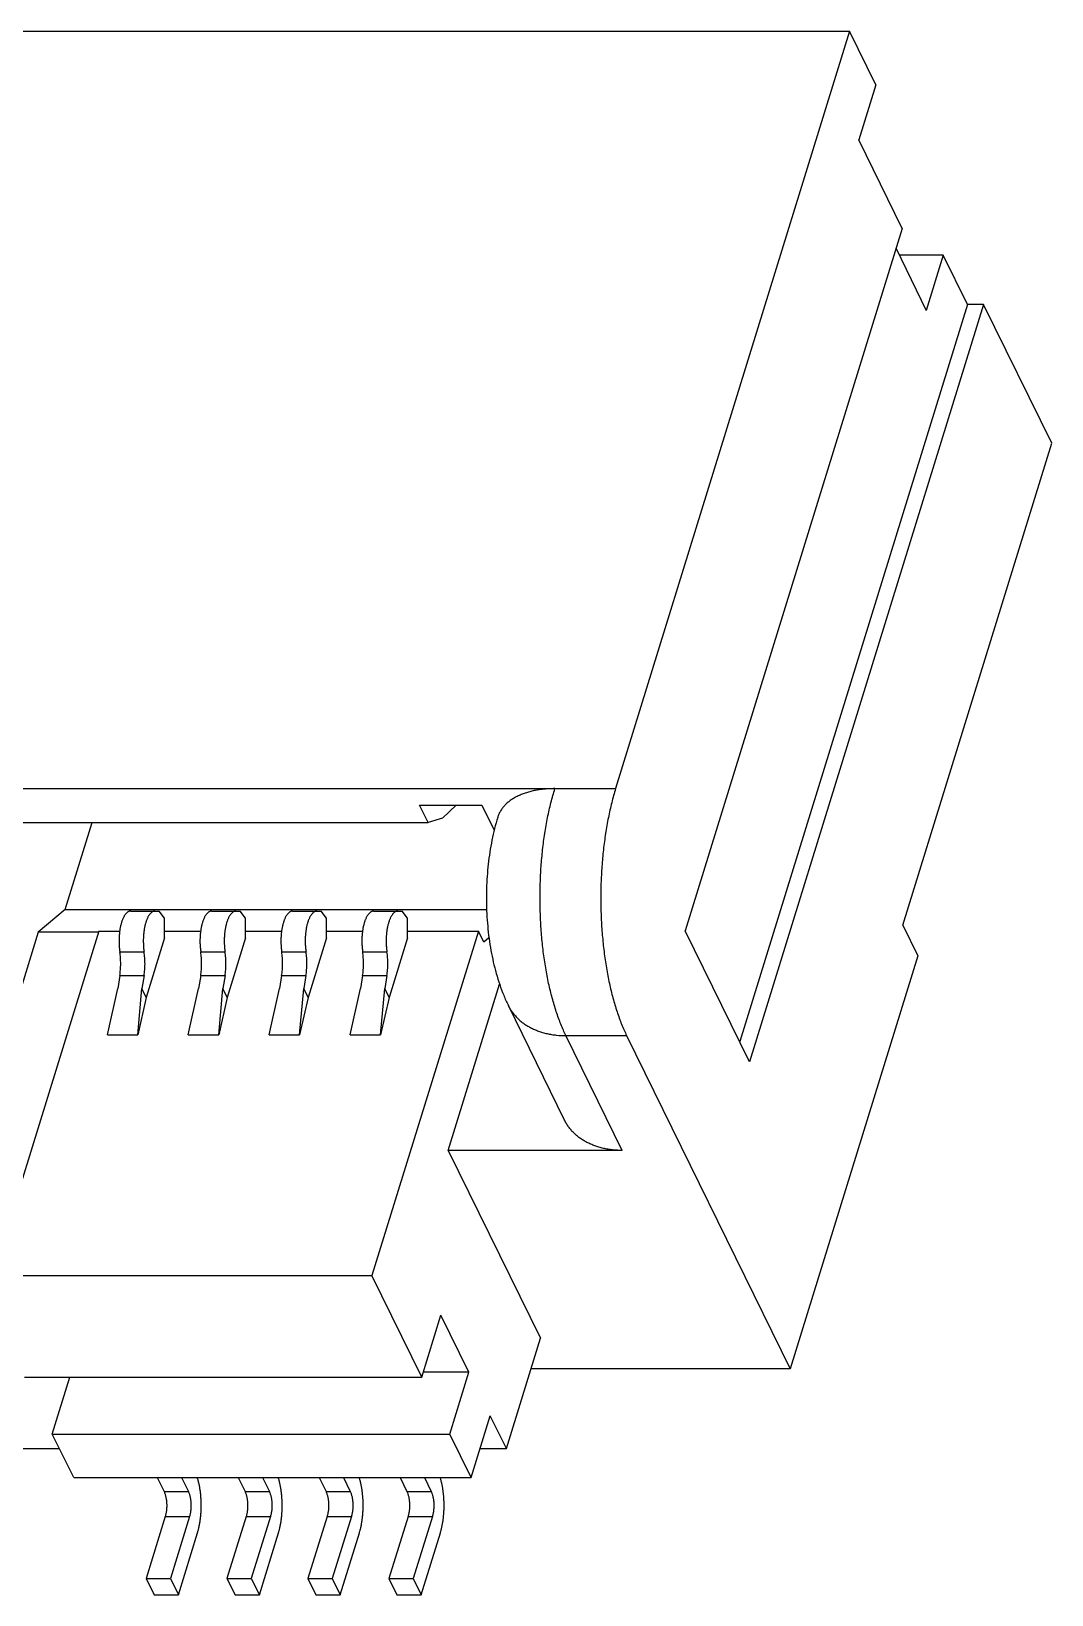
# Model space of a CAD drawing. Extents: x 0 to 420, y 0 to 297.
# Drawn here: x 310.69 to 328.11, y 205.77 to 232.45 of the extents above; entities that cross this region are included whole.
import ezdxf

# ---------------------------------------------------------------- set-up
doc = ezdxf.new("R2010")
doc.units = 0
doc.header["$LTSCALE"] = 23.1
doc.layers.get('0').update_dxf_attribs({"linetype": 'CONTINUOUS'})

msp = doc.modelspace()

# ---------------------------------------------------------------- linework, layer by layer
at = {"color": 7, "linetype": 'CONTINUOUS'}
for p, q in [((264.142, 232.453), (324.655, 232.453)), ((324.655, 232.453), (320.661, 219.528)), ((325.104, 231.539), (324.655, 232.453)), ((325.104, 231.539), (324.813, 230.599)), ((325.555, 229.089), (324.813, 230.599)), ((325.555, 229.089), (321.851, 217.104)), ((325.448, 228.743), (325.965, 227.69)), ((326.255, 228.63), (325.503, 228.63)), ((326.255, 228.63), (325.965, 227.69)), ((326.667, 227.791), (326.255, 228.63)), ((326.667, 227.791), (322.78, 215.211)), ((326.943, 227.791), (322.949, 214.866)), ((326.943, 227.791), (326.667, 227.791)), ((328.105, 225.422), (326.943, 227.791)), ((325.564, 217.197), (328.105, 225.422)), ((260.148, 219.528), (320.661, 219.528)), ((317.317, 219.248), (318.381, 219.248)), ((317.463, 218.95), (317.317, 219.248)), ((317.943, 219.248), (317.71, 219.023)), ((318.381, 219.248), (318.59, 218.822)), ((309.768, 218.95), (317.463, 218.95)), ((311.269, 217.468), (311.727, 218.95)), ((317.71, 219.023), (317.463, 218.95)), ((311.269, 217.468), (310.806, 217.077)), ((311.269, 217.468), (318.46, 217.468)), ((312.385, 217.438), (312.871, 217.438)), ((312.965, 217.318), (312.871, 217.438)), ((312.965, 216.982), (312.965, 217.318)), ((313.766, 217.438), (314.253, 217.438)), ((314.346, 217.318), (314.253, 217.438)), ((314.346, 216.982), (314.346, 217.318)), ((315.148, 217.438), (315.635, 217.438)), ((315.728, 217.318), (315.635, 217.438)), ((315.728, 216.982), (315.728, 217.318)), ((316.529, 217.438), (317.016, 217.438)), ((317.11, 217.318), (317.016, 217.438)), ((317.11, 216.982), (317.11, 217.318)), ((325.564, 217.197), (325.82, 216.675)), ((311.839, 217.094), (310.024, 211.219)), ((310.806, 217.077), (310.151, 214.959)), ((311.834, 217.077), (310.806, 217.077)), ((311.839, 217.094), (312.197, 217.094)), ((312.965, 216.982), (312.651, 215.966)), ((312.965, 217.094), (313.579, 217.094)), ((314.346, 216.982), (314.033, 215.966)), ((314.346, 217.094), (314.96, 217.094)), ((315.728, 216.982), (315.414, 215.966)), ((315.728, 217.094), (316.342, 217.094)), ((318.319, 217.094), (316.503, 211.219)), ((317.11, 216.982), (316.796, 215.966)), ((317.11, 217.094), (318.319, 217.094)), ((318.41, 216.908), (318.319, 217.094)), ((318.5, 216.984), (318.41, 216.908)), ((322.949, 214.866), (321.851, 217.104)), ((312.2, 216.741), (312.615, 216.741)), ((313.582, 216.741), (313.996, 216.741)), ((314.963, 216.741), (315.378, 216.741)), ((316.345, 216.741), (316.759, 216.741)), ((325.82, 216.675), (323.641, 209.625)), ((311.987, 215.328), (312.164, 216.115)), ((312.199, 216.339), (312.164, 216.115)), ((312.199, 216.339), (312.614, 216.339)), ((312.506, 215.328), (312.578, 216.115)), ((312.614, 216.339), (312.578, 216.115)), ((312.651, 215.966), (312.578, 216.115)), ((313.369, 215.328), (313.545, 216.115)), ((313.581, 216.339), (313.545, 216.115)), ((313.581, 216.339), (313.995, 216.339)), ((313.888, 215.328), (313.96, 216.115)), ((313.995, 216.339), (313.96, 216.115)), ((314.033, 215.966), (313.96, 216.115)), ((314.75, 215.328), (314.927, 216.115)), ((314.962, 216.339), (314.927, 216.115)), ((314.962, 216.339), (315.377, 216.339)), ((315.269, 215.328), (315.341, 216.115)), ((315.377, 216.339), (315.341, 216.115)), ((315.414, 215.966), (315.341, 216.115)), ((316.132, 215.328), (316.309, 216.115)), ((316.344, 216.339), (316.309, 216.115)), ((316.344, 216.339), (316.759, 216.339)), ((316.651, 215.328), (316.723, 216.115)), ((316.759, 216.339), (316.723, 216.115)), ((316.796, 215.966), (316.723, 216.115)), ((317.805, 213.355), (318.681, 216.191)), ((312.651, 215.966), (312.506, 215.328)), ((314.033, 215.966), (313.888, 215.328)), ((315.414, 215.966), (315.269, 215.328)), ((316.796, 215.966), (316.651, 215.328)), ((319.791, 213.869), (318.831, 215.827)), ((311.987, 215.328), (312.506, 215.328)), ((313.369, 215.328), (313.888, 215.328)), ((314.75, 215.328), (315.269, 215.328)), ((316.132, 215.328), (316.651, 215.328)), ((319.814, 215.313), (320.85, 215.313)), ((320.775, 213.355), (319.814, 215.313)), ((320.85, 215.313), (323.641, 209.625)), ((320.775, 213.355), (317.805, 213.355)), ((317.805, 213.355), (319.379, 210.148)), ((310.024, 211.219), (316.503, 211.219)), ((317.354, 209.485), (316.503, 211.219)), ((317.354, 209.485), (317.681, 210.543)), ((318.157, 209.573), (317.681, 210.543)), ((318.798, 208.268), (319.379, 210.148)), ((310.571, 209.485), (317.354, 209.485)), ((311.047, 208.515), (311.346, 209.485)), ((318.157, 209.573), (317.381, 209.573)), ((317.83, 208.515), (318.157, 209.573)), ((323.641, 209.625), (319.217, 209.625)), ((318.196, 207.77), (318.523, 208.827)), ((318.798, 208.268), (318.523, 208.827)), ((311.047, 208.515), (317.83, 208.515)), ((311.413, 207.77), (311.047, 208.515)), ((318.196, 207.77), (317.83, 208.515)), ((307.173, 208.268), (311.168, 208.268)), ((318.35, 208.268), (318.798, 208.268)), ((311.413, 207.77), (318.196, 207.77)), ((312.839, 207.77), (312.956, 207.531)), ((313.253, 207.77), (313.37, 207.531)), ((314.22, 207.77), (314.337, 207.531)), ((314.635, 207.77), (314.752, 207.531)), ((315.602, 207.77), (315.719, 207.531)), ((316.016, 207.77), (316.133, 207.531)), ((316.983, 207.77), (317.1, 207.531)), ((317.398, 207.77), (317.515, 207.531)), ((312.956, 207.531), (313.37, 207.531)), ((314.337, 207.531), (314.752, 207.531)), ((315.719, 207.531), (316.133, 207.531)), ((317.1, 207.531), (317.515, 207.531)), ((312.975, 207.109), (312.648, 206.052)), ((312.975, 207.109), (313.389, 207.109)), ((313.389, 207.109), (313.062, 206.052)), ((314.356, 207.109), (314.029, 206.052)), ((314.356, 207.109), (314.771, 207.109)), ((314.771, 207.109), (314.444, 206.052)), ((315.738, 207.109), (315.411, 206.052)), ((315.738, 207.109), (316.152, 207.109)), ((316.152, 207.109), (315.825, 206.052)), ((317.119, 207.109), (316.793, 206.052)), ((317.119, 207.109), (317.534, 207.109)), ((317.534, 207.109), (317.207, 206.052)), ((313.199, 205.772), (313.526, 206.83)), ((314.581, 205.772), (314.908, 206.83)), ((315.963, 205.772), (316.289, 206.83)), ((317.344, 205.772), (317.671, 206.83)), ((312.648, 206.052), (313.062, 206.052)), ((312.648, 206.052), (312.785, 205.772)), ((313.062, 206.052), (313.199, 205.772)), ((314.029, 206.052), (314.444, 206.052)), ((314.029, 206.052), (314.167, 205.772)), ((314.444, 206.052), (314.581, 205.772)), ((315.411, 206.052), (315.825, 206.052)), ((315.411, 206.052), (315.548, 205.772)), ((315.825, 206.052), (315.963, 205.772)), ((316.793, 206.052), (317.207, 206.052)), ((316.793, 206.052), (316.93, 205.772)), ((317.207, 206.052), (317.344, 205.772)), ((312.785, 205.772), (313.199, 205.772)), ((314.167, 205.772), (314.581, 205.772)), ((315.548, 205.772), (315.963, 205.772)), ((316.93, 205.772), (317.344, 205.772))]:
    msp.add_line(p, q, dxfattribs=at)
for points, knots in [([(319.625, 219.528), (319.595, 219.528), (319.534, 219.527), (319.445, 219.52), (319.358, 219.51), (319.275, 219.495), (319.196, 219.477), (319.12, 219.454), (319.049, 219.428), (318.982, 219.397), (318.921, 219.364), (318.864, 219.326), (318.813, 219.286), (318.768, 219.242), (318.729, 219.195), (318.701, 219.153), (318.682, 219.119), (318.67, 219.093), (318.659, 219.066), (318.652, 219.048), (318.65, 219.038)], [0, 0, 0, 0, 0.07887, 0.155777, 0.230558, 0.303075, 0.373218, 0.440913, 0.506124, 0.568856, 0.629164, 0.687157, 0.742999, 0.796919, 0.849204, 0.900201, 0.925349, 0.950328, 0.975193, 1, 1, 1, 1]), ([(319.814, 215.313), (319.799, 215.344), (319.769, 215.408), (319.727, 215.508), (319.687, 215.613), (319.649, 215.723), (319.613, 215.838), (319.579, 215.957), (319.547, 216.08), (319.518, 216.206), (319.492, 216.337), (319.468, 216.47), (319.446, 216.607), (319.427, 216.746), (319.411, 216.887), (319.398, 217.03), (319.387, 217.175), (319.377, 217.369), (319.37, 217.614), (319.374, 217.907), (319.386, 218.151), (319.402, 218.344), (319.416, 218.486), (319.433, 218.627), (319.453, 218.765), (319.475, 218.9), (319.5, 219.033), (319.528, 219.162), (319.558, 219.288), (319.59, 219.409), (319.613, 219.489), (319.625, 219.528)], [0, 0, 0, 0, 0.024219, 0.049419, 0.075569, 0.102636, 0.130578, 0.159353, 0.188911, 0.219201, 0.250169, 0.281756, 0.313903, 0.346547, 0.379624, 0.413069, 0.446813, 0.480789, 0.549158, 0.617621, 0.685618, 0.719271, 0.752601, 0.785542, 0.818029, 0.849998, 0.881387, 0.912137, 0.942191, 0.971495, 1, 1, 1, 1]), ([(320.661, 219.528), (320.649, 219.489), (320.626, 219.409), (320.594, 219.288), (320.564, 219.162), (320.537, 219.033), (320.512, 218.9), (320.489, 218.765), (320.47, 218.627), (320.453, 218.486), (320.438, 218.344), (320.423, 218.151), (320.41, 217.907), (320.407, 217.614), (320.413, 217.369), (320.423, 217.175), (320.434, 217.03), (320.448, 216.887), (320.464, 216.746), (320.483, 216.607), (320.504, 216.47), (320.528, 216.337), (320.555, 216.206), (320.584, 216.08), (320.615, 215.957), (320.649, 215.838), (320.685, 215.723), (320.723, 215.613), (320.763, 215.508), (320.805, 215.408), (320.835, 215.344), (320.85, 215.313)], [0, 0, 0, 0, 0.028505, 0.057809, 0.087863, 0.118613, 0.150002, 0.181971, 0.214458, 0.247399, 0.280729, 0.314382, 0.382379, 0.450842, 0.519211, 0.553187, 0.586931, 0.620376, 0.653453, 0.686097, 0.718244, 0.749831, 0.780799, 0.811089, 0.840647, 0.869422, 0.897364, 0.924431, 0.950581, 0.975781, 1, 1, 1, 1]), ([(318.65, 219.038), (318.63, 218.975), (318.594, 218.846), (318.549, 218.649), (318.514, 218.446), (318.486, 218.24), (318.467, 218.03), (318.457, 217.818), (318.455, 217.605), (318.462, 217.392), (318.477, 217.181), (318.5, 216.973), (318.532, 216.768), (318.573, 216.569), (318.622, 216.374), (318.681, 216.186), (318.749, 216.003), (318.802, 215.885), (318.831, 215.827)], [0, 0, 0, 0, 0.060616, 0.122232, 0.18485, 0.248376, 0.312635, 0.377386, 0.442352, 0.507237, 0.571751, 0.635634, 0.698681, 0.760757, 0.821818, 0.881924, 0.941236, 1, 1, 1, 1]), ([(312.385, 217.438), (312.381, 217.438), (312.372, 217.438), (312.36, 217.435), (312.348, 217.43), (312.336, 217.423), (312.325, 217.415), (312.313, 217.405), (312.302, 217.393), (312.291, 217.379), (312.281, 217.364), (312.271, 217.347), (312.261, 217.328), (312.252, 217.308), (312.243, 217.287), (312.235, 217.264), (312.227, 217.24), (312.218, 217.206), (312.207, 217.161), (312.198, 217.104), (312.191, 217.045), (312.187, 216.984), (312.186, 216.923), (312.187, 216.861), (312.192, 216.8), (312.197, 216.761), (312.2, 216.741)], [0, 0, 0, 0, 0.015697, 0.031713, 0.048346, 0.065851, 0.084438, 0.104266, 0.12545, 0.148067, 0.17216, 0.197746, 0.224817, 0.253347, 0.283295, 0.314603, 0.347205, 0.381022, 0.451934, 0.526567, 0.604042, 0.683415, 0.7637, 0.843891, 0.922985, 1, 1, 1, 1]), ([(312.799, 217.438), (312.795, 217.438), (312.787, 217.438), (312.775, 217.435), (312.763, 217.43), (312.751, 217.423), (312.739, 217.415), (312.728, 217.405), (312.717, 217.393), (312.706, 217.379), (312.695, 217.364), (312.685, 217.347), (312.676, 217.328), (312.666, 217.308), (312.658, 217.287), (312.649, 217.264), (312.642, 217.24), (312.632, 217.206), (312.622, 217.161), (312.612, 217.104), (312.605, 217.045), (312.601, 216.984), (312.6, 216.923), (312.602, 216.861), (312.606, 216.8), (312.611, 216.761), (312.615, 216.741)], [0, 0, 0, 0, 0.015697, 0.031713, 0.048346, 0.065851, 0.084438, 0.104266, 0.12545, 0.148067, 0.17216, 0.197746, 0.224817, 0.253347, 0.283295, 0.314603, 0.347205, 0.381022, 0.451934, 0.526567, 0.604042, 0.683415, 0.7637, 0.843891, 0.922985, 1, 1, 1, 1]), ([(313.766, 217.438), (313.762, 217.438), (313.754, 217.438), (313.742, 217.435), (313.73, 217.43), (313.718, 217.423), (313.706, 217.415), (313.695, 217.405), (313.684, 217.393), (313.673, 217.379), (313.663, 217.364), (313.652, 217.347), (313.643, 217.328), (313.634, 217.308), (313.625, 217.287), (313.617, 217.264), (313.609, 217.24), (313.599, 217.206), (313.589, 217.161), (313.579, 217.104), (313.573, 217.045), (313.568, 216.984), (313.567, 216.923), (313.569, 216.861), (313.574, 216.8), (313.579, 216.761), (313.582, 216.741)], [0, 0, 0, 0, 0.015697, 0.031713, 0.048346, 0.065851, 0.084438, 0.104266, 0.12545, 0.148067, 0.17216, 0.197746, 0.224817, 0.253347, 0.283295, 0.314603, 0.347205, 0.381022, 0.451934, 0.526567, 0.604042, 0.683415, 0.7637, 0.843891, 0.922985, 1, 1, 1, 1]), ([(314.181, 217.438), (314.177, 217.438), (314.169, 217.438), (314.156, 217.435), (314.144, 217.43), (314.133, 217.423), (314.121, 217.415), (314.109, 217.405), (314.098, 217.393), (314.087, 217.379), (314.077, 217.364), (314.067, 217.347), (314.057, 217.328), (314.048, 217.308), (314.039, 217.287), (314.031, 217.264), (314.023, 217.24), (314.014, 217.206), (314.004, 217.161), (313.994, 217.104), (313.987, 217.045), (313.983, 216.984), (313.982, 216.923), (313.983, 216.861), (313.988, 216.8), (313.993, 216.761), (313.996, 216.741)], [0, 0, 0, 0, 0.015697, 0.031713, 0.048346, 0.065851, 0.084438, 0.104266, 0.12545, 0.148067, 0.17216, 0.197746, 0.224817, 0.253347, 0.283295, 0.314603, 0.347205, 0.381022, 0.451934, 0.526567, 0.604042, 0.683415, 0.7637, 0.843891, 0.922985, 1, 1, 1, 1]), ([(315.148, 217.438), (315.144, 217.438), (315.136, 217.438), (315.124, 217.435), (315.112, 217.43), (315.1, 217.423), (315.088, 217.415), (315.077, 217.405), (315.065, 217.393), (315.055, 217.379), (315.044, 217.364), (315.034, 217.347), (315.024, 217.328), (315.015, 217.308), (315.006, 217.287), (314.998, 217.264), (314.991, 217.24), (314.981, 217.206), (314.971, 217.161), (314.961, 217.104), (314.954, 217.045), (314.95, 216.984), (314.949, 216.923), (314.951, 216.861), (314.955, 216.8), (314.96, 216.761), (314.963, 216.741)], [0, 0, 0, 0, 0.015697, 0.031713, 0.048346, 0.065851, 0.084438, 0.104266, 0.12545, 0.148067, 0.17216, 0.197746, 0.224817, 0.253347, 0.283295, 0.314603, 0.347205, 0.381022, 0.451934, 0.526567, 0.604042, 0.683415, 0.7637, 0.843891, 0.922985, 1, 1, 1, 1]), ([(315.562, 217.438), (315.558, 217.438), (315.55, 217.438), (315.538, 217.435), (315.526, 217.43), (315.514, 217.423), (315.502, 217.415), (315.491, 217.405), (315.48, 217.393), (315.469, 217.379), (315.459, 217.364), (315.448, 217.347), (315.439, 217.328), (315.43, 217.308), (315.421, 217.287), (315.413, 217.264), (315.405, 217.24), (315.395, 217.206), (315.385, 217.161), (315.375, 217.104), (315.369, 217.045), (315.364, 216.984), (315.363, 216.923), (315.365, 216.861), (315.37, 216.8), (315.375, 216.761), (315.378, 216.741)], [0, 0, 0, 0, 0.015697, 0.031713, 0.048346, 0.065851, 0.084438, 0.104266, 0.12545, 0.148067, 0.17216, 0.197746, 0.224817, 0.253347, 0.283295, 0.314603, 0.347205, 0.381022, 0.451934, 0.526567, 0.604042, 0.683415, 0.7637, 0.843891, 0.922985, 1, 1, 1, 1]), ([(316.529, 217.438), (316.525, 217.438), (316.517, 217.438), (316.505, 217.435), (316.493, 217.43), (316.481, 217.423), (316.47, 217.415), (316.458, 217.405), (316.447, 217.393), (316.436, 217.379), (316.426, 217.364), (316.416, 217.347), (316.406, 217.328), (316.397, 217.308), (316.388, 217.287), (316.38, 217.264), (316.372, 217.24), (316.363, 217.206), (316.352, 217.161), (316.343, 217.104), (316.336, 217.045), (316.332, 216.984), (316.33, 216.923), (316.332, 216.861), (316.337, 216.8), (316.342, 216.761), (316.345, 216.741)], [0, 0, 0, 0, 0.015697, 0.031713, 0.048346, 0.065851, 0.084438, 0.104266, 0.12545, 0.148067, 0.17216, 0.197746, 0.224817, 0.253347, 0.283295, 0.314603, 0.347205, 0.381022, 0.451934, 0.526567, 0.604042, 0.683415, 0.7637, 0.843891, 0.922985, 1, 1, 1, 1]), ([(316.944, 217.438), (316.94, 217.438), (316.932, 217.438), (316.92, 217.435), (316.908, 217.43), (316.896, 217.423), (316.884, 217.415), (316.873, 217.405), (316.861, 217.393), (316.851, 217.379), (316.84, 217.364), (316.83, 217.347), (316.82, 217.328), (316.811, 217.308), (316.802, 217.287), (316.794, 217.264), (316.787, 217.24), (316.777, 217.206), (316.767, 217.161), (316.757, 217.104), (316.75, 217.045), (316.746, 216.984), (316.745, 216.923), (316.747, 216.861), (316.751, 216.8), (316.756, 216.761), (316.759, 216.741)], [0, 0, 0, 0, 0.015697, 0.031713, 0.048346, 0.065851, 0.084438, 0.104266, 0.12545, 0.148067, 0.17216, 0.197746, 0.224817, 0.253347, 0.283295, 0.314603, 0.347205, 0.381022, 0.451934, 0.526567, 0.604042, 0.683415, 0.7637, 0.843891, 0.922985, 1, 1, 1, 1]), ([(312.199, 216.339), (312.202, 216.355), (312.206, 216.388), (312.211, 216.438), (312.214, 216.489), (312.215, 216.54), (312.214, 216.591), (312.211, 216.642), (312.207, 216.692), (312.203, 216.725), (312.2, 216.741)], [0, 0, 0, 0, 0.121454, 0.245839, 0.372217, 0.499622, 0.627075, 0.753596, 0.878218, 1, 1, 1, 1]), ([(312.614, 216.339), (312.616, 216.355), (312.621, 216.388), (312.626, 216.438), (312.629, 216.489), (312.63, 216.54), (312.629, 216.591), (312.626, 216.642), (312.621, 216.692), (312.617, 216.725), (312.615, 216.741)], [0, 0, 0, 0, 0.121454, 0.245839, 0.372217, 0.499622, 0.627075, 0.753596, 0.878218, 1, 1, 1, 1]), ([(313.581, 216.339), (313.583, 216.355), (313.588, 216.388), (313.593, 216.438), (313.596, 216.489), (313.597, 216.54), (313.596, 216.591), (313.593, 216.642), (313.588, 216.692), (313.584, 216.725), (313.582, 216.741)], [0, 0, 0, 0, 0.121454, 0.245839, 0.372217, 0.499622, 0.627075, 0.753596, 0.878218, 1, 1, 1, 1]), ([(313.995, 216.339), (313.998, 216.355), (314.002, 216.388), (314.007, 216.438), (314.01, 216.489), (314.011, 216.54), (314.01, 216.591), (314.008, 216.642), (314.003, 216.692), (313.999, 216.725), (313.996, 216.741)], [0, 0, 0, 0, 0.121454, 0.245839, 0.372217, 0.499622, 0.627075, 0.753596, 0.878218, 1, 1, 1, 1]), ([(314.962, 216.339), (314.965, 216.355), (314.969, 216.388), (314.974, 216.438), (314.977, 216.489), (314.978, 216.54), (314.977, 216.591), (314.975, 216.642), (314.97, 216.692), (314.966, 216.725), (314.963, 216.741)], [0, 0, 0, 0, 0.121454, 0.245839, 0.372217, 0.499622, 0.627075, 0.753596, 0.878218, 1, 1, 1, 1]), ([(315.377, 216.339), (315.38, 216.355), (315.384, 216.388), (315.389, 216.438), (315.392, 216.489), (315.393, 216.54), (315.392, 216.591), (315.389, 216.642), (315.385, 216.692), (315.38, 216.725), (315.378, 216.741)], [0, 0, 0, 0, 0.121454, 0.245839, 0.372217, 0.499622, 0.627075, 0.753596, 0.878218, 1, 1, 1, 1]), ([(316.344, 216.339), (316.347, 216.355), (316.351, 216.388), (316.356, 216.438), (316.359, 216.489), (316.36, 216.54), (316.359, 216.591), (316.356, 216.642), (316.352, 216.692), (316.347, 216.725), (316.345, 216.741)], [0, 0, 0, 0, 0.121454, 0.245839, 0.372217, 0.499622, 0.627075, 0.753596, 0.878218, 1, 1, 1, 1]), ([(316.759, 216.339), (316.761, 216.355), (316.766, 216.388), (316.77, 216.438), (316.773, 216.489), (316.774, 216.54), (316.773, 216.591), (316.771, 216.642), (316.766, 216.692), (316.762, 216.725), (316.759, 216.741)], [0, 0, 0, 0, 0.121454, 0.245839, 0.372217, 0.499622, 0.627075, 0.753596, 0.878218, 1, 1, 1, 1]), ([(318.831, 215.827), (318.84, 215.808), (318.861, 215.769), (318.898, 215.714), (318.939, 215.661), (318.985, 215.612), (319.035, 215.566), (319.089, 215.523), (319.148, 215.484), (319.21, 215.449), (319.276, 215.417), (319.345, 215.39), (319.417, 215.366), (319.492, 215.347), (319.57, 215.332), (319.677, 215.317), (319.759, 215.313), (319.814, 215.313)], [0, 0, 0, 0, 0.056319, 0.112829, 0.169716, 0.227157, 0.285317, 0.344342, 0.404362, 0.465484, 0.527795, 0.59136, 0.656221, 0.7224, 0.789899, 0.8587, 1, 1, 1, 1]), ([(320.775, 213.355), (320.72, 213.355), (320.638, 213.359), (320.531, 213.374), (320.453, 213.389), (320.378, 213.408), (320.306, 213.432), (320.237, 213.459), (320.171, 213.491), (320.109, 213.526), (320.05, 213.565), (319.996, 213.608), (319.946, 213.654), (319.9, 213.703), (319.859, 213.756), (319.822, 213.811), (319.801, 213.85), (319.791, 213.869)], [0, 0, 0, 0, 0.1413, 0.210101, 0.2776, 0.343779, 0.40864, 0.472205, 0.534516, 0.595638, 0.655658, 0.714683, 0.772843, 0.830284, 0.887171, 0.943681, 1, 1, 1, 1]), ([(313.526, 206.83), (313.532, 206.847), (313.541, 206.882), (313.554, 206.936), (313.565, 206.993), (313.574, 207.052), (313.581, 207.112), (313.586, 207.174), (313.589, 207.237), (313.59, 207.301), (313.589, 207.364), (313.585, 207.427), (313.58, 207.489), (313.573, 207.549), (313.563, 207.608), (313.552, 207.664), (313.539, 207.718), (313.529, 207.753), (313.524, 207.77)], [0, 0, 0, 0, 0.056042, 0.114647, 0.175501, 0.238264, 0.302574, 0.368051, 0.434302, 0.500926, 0.567521, 0.63368, 0.699005, 0.763104, 0.825601, 0.886135, 0.944371, 1, 1, 1, 1]), ([(314.908, 206.83), (314.913, 206.847), (314.923, 206.882), (314.936, 206.936), (314.947, 206.993), (314.956, 207.052), (314.963, 207.112), (314.968, 207.174), (314.971, 207.237), (314.971, 207.301), (314.97, 207.364), (314.967, 207.427), (314.962, 207.489), (314.954, 207.549), (314.945, 207.608), (314.934, 207.664), (314.921, 207.718), (314.911, 207.753), (314.906, 207.77)], [0, 0, 0, 0, 0.056042, 0.114647, 0.175501, 0.238264, 0.302574, 0.368051, 0.434302, 0.500926, 0.567521, 0.63368, 0.699005, 0.763104, 0.825601, 0.886135, 0.944371, 1, 1, 1, 1]), ([(316.289, 206.83), (316.295, 206.847), (316.305, 206.882), (316.317, 206.936), (316.328, 206.993), (316.337, 207.052), (316.344, 207.112), (316.349, 207.174), (316.352, 207.237), (316.353, 207.301), (316.352, 207.364), (316.349, 207.427), (316.343, 207.489), (316.336, 207.549), (316.327, 207.608), (316.316, 207.664), (316.303, 207.718), (316.292, 207.753), (316.287, 207.77)], [0, 0, 0, 0, 0.056042, 0.114647, 0.175501, 0.238264, 0.302574, 0.368051, 0.434302, 0.500926, 0.567521, 0.63368, 0.699005, 0.763104, 0.825601, 0.886135, 0.944371, 1, 1, 1, 1]), ([(317.671, 206.83), (317.676, 206.847), (317.686, 206.882), (317.699, 206.936), (317.71, 206.993), (317.719, 207.052), (317.726, 207.112), (317.731, 207.174), (317.734, 207.237), (317.735, 207.301), (317.733, 207.364), (317.73, 207.427), (317.725, 207.489), (317.718, 207.549), (317.708, 207.608), (317.697, 207.664), (317.684, 207.718), (317.674, 207.753), (317.669, 207.77)], [0, 0, 0, 0, 0.056042, 0.114647, 0.175501, 0.238264, 0.302574, 0.368051, 0.434302, 0.500926, 0.567521, 0.63368, 0.699005, 0.763104, 0.825601, 0.886135, 0.944371, 1, 1, 1, 1]), ([(312.956, 207.531), (312.959, 207.525), (312.965, 207.511), (312.972, 207.49), (312.979, 207.466), (312.985, 207.441), (312.99, 207.415), (312.994, 207.387), (312.997, 207.359), (312.999, 207.33), (313, 207.301), (313, 207.271), (312.998, 207.242), (312.996, 207.214), (312.992, 207.186), (312.987, 207.159), (312.982, 207.134), (312.977, 207.117), (312.975, 207.109)], [0, 0, 0, 0, 0.049414, 0.102627, 0.159342, 0.219189, 0.281744, 0.346535, 0.413057, 0.480779, 0.549152, 0.617619, 0.68562, 0.752604, 0.818032, 0.881389, 0.942193, 1, 1, 1, 1]), ([(313.37, 207.531), (313.373, 207.525), (313.379, 207.511), (313.387, 207.49), (313.394, 207.466), (313.4, 207.441), (313.405, 207.415), (313.409, 207.387), (313.412, 207.359), (313.414, 207.33), (313.414, 207.301), (313.414, 207.271), (313.413, 207.242), (313.41, 207.214), (313.406, 207.186), (313.402, 207.159), (313.396, 207.134), (313.391, 207.117), (313.389, 207.109)], [0, 0, 0, 0, 0.049414, 0.102627, 0.159342, 0.219189, 0.281744, 0.346535, 0.413057, 0.480779, 0.549152, 0.617619, 0.68562, 0.752604, 0.818032, 0.881389, 0.942193, 1, 1, 1, 1]), ([(314.337, 207.531), (314.34, 207.525), (314.346, 207.511), (314.354, 207.49), (314.361, 207.466), (314.367, 207.441), (314.372, 207.415), (314.376, 207.387), (314.379, 207.359), (314.381, 207.33), (314.382, 207.301), (314.381, 207.271), (314.38, 207.242), (314.377, 207.214), (314.374, 207.186), (314.369, 207.159), (314.363, 207.134), (314.359, 207.117), (314.356, 207.109)], [0, 0, 0, 0, 0.049414, 0.102627, 0.159342, 0.219189, 0.281744, 0.346535, 0.413057, 0.480779, 0.549152, 0.617619, 0.68562, 0.752604, 0.818032, 0.881389, 0.942193, 1, 1, 1, 1]), ([(314.752, 207.531), (314.755, 207.525), (314.761, 207.511), (314.769, 207.49), (314.775, 207.466), (314.781, 207.441), (314.787, 207.415), (314.791, 207.387), (314.793, 207.359), (314.795, 207.33), (314.796, 207.301), (314.796, 207.271), (314.794, 207.242), (314.792, 207.214), (314.788, 207.186), (314.783, 207.159), (314.778, 207.134), (314.773, 207.117), (314.771, 207.109)], [0, 0, 0, 0, 0.049414, 0.102627, 0.159342, 0.219189, 0.281744, 0.346535, 0.413057, 0.480779, 0.549152, 0.617619, 0.68562, 0.752604, 0.818032, 0.881389, 0.942193, 1, 1, 1, 1]), ([(315.719, 207.531), (315.722, 207.525), (315.728, 207.511), (315.736, 207.49), (315.743, 207.466), (315.749, 207.441), (315.754, 207.415), (315.758, 207.387), (315.761, 207.359), (315.762, 207.33), (315.763, 207.301), (315.763, 207.271), (315.761, 207.242), (315.759, 207.214), (315.755, 207.186), (315.75, 207.159), (315.745, 207.134), (315.74, 207.117), (315.738, 207.109)], [0, 0, 0, 0, 0.049414, 0.102627, 0.159342, 0.219189, 0.281744, 0.346535, 0.413057, 0.480779, 0.549152, 0.617619, 0.68562, 0.752604, 0.818032, 0.881389, 0.942193, 1, 1, 1, 1]), ([(316.133, 207.531), (316.136, 207.525), (316.142, 207.511), (316.15, 207.49), (316.157, 207.466), (316.163, 207.441), (316.168, 207.415), (316.172, 207.387), (316.175, 207.359), (316.177, 207.33), (316.178, 207.301), (316.177, 207.271), (316.176, 207.242), (316.173, 207.214), (316.17, 207.186), (316.165, 207.159), (316.159, 207.134), (316.155, 207.117), (316.152, 207.109)], [0, 0, 0, 0, 0.049414, 0.102627, 0.159342, 0.219189, 0.281744, 0.346535, 0.413057, 0.480779, 0.549152, 0.617619, 0.68562, 0.752604, 0.818032, 0.881389, 0.942193, 1, 1, 1, 1]), ([(317.1, 207.531), (317.104, 207.525), (317.109, 207.511), (317.117, 207.49), (317.124, 207.466), (317.13, 207.441), (317.135, 207.415), (317.139, 207.387), (317.142, 207.359), (317.144, 207.33), (317.145, 207.301), (317.144, 207.271), (317.143, 207.242), (317.14, 207.214), (317.137, 207.186), (317.132, 207.159), (317.126, 207.134), (317.122, 207.117), (317.119, 207.109)], [0, 0, 0, 0, 0.049414, 0.102627, 0.159342, 0.219189, 0.281744, 0.346535, 0.413057, 0.480779, 0.549152, 0.617619, 0.68562, 0.752604, 0.818032, 0.881389, 0.942193, 1, 1, 1, 1]), ([(317.515, 207.531), (317.518, 207.525), (317.524, 207.511), (317.532, 207.49), (317.539, 207.466), (317.545, 207.441), (317.55, 207.415), (317.554, 207.387), (317.557, 207.359), (317.559, 207.33), (317.559, 207.301), (317.559, 207.271), (317.557, 207.242), (317.555, 207.214), (317.551, 207.186), (317.546, 207.159), (317.541, 207.134), (317.536, 207.117), (317.534, 207.109)], [0, 0, 0, 0, 0.049414, 0.102627, 0.159342, 0.219189, 0.281744, 0.346535, 0.413057, 0.480779, 0.549152, 0.617619, 0.68562, 0.752604, 0.818032, 0.881389, 0.942193, 1, 1, 1, 1])]:
    msp.add_open_spline(points, degree=3, knots=knots, dxfattribs=at)

doc.saveas('drawing.dxf')
